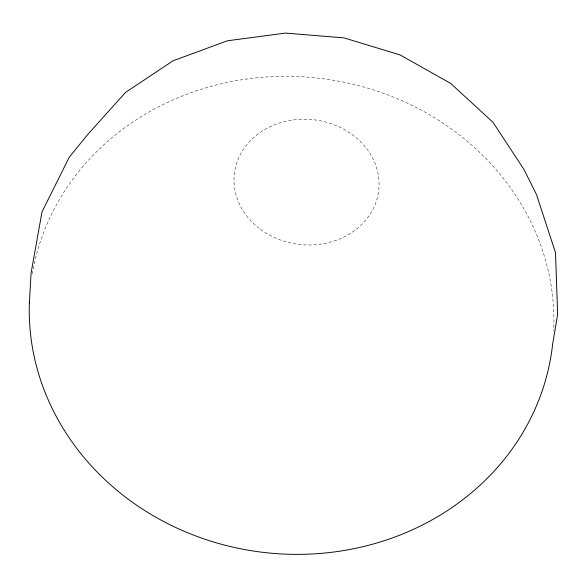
<?xml version="1.0" encoding="UTF-8"?>
<svg xmlns="http://www.w3.org/2000/svg" width="587" height="587" viewBox="0 0 587 587"><rect width="100%" height="100%" fill="white"/><g stroke="black" fill="none" stroke-linecap="round" stroke-linejoin="round"><path stroke-width="0.44" stroke-dasharray="2.94 2.2" d="M32.3 273.938A262.631 238.711 6.4 0 1 317.2 78.02A262.631 238.711 6.4 0 1 553.695 330.598M260.474 229.356A72.656 62.758 6.4 0 0 378.094 194.4A72.656 62.758 6.4 0 0 281.034 122.529A72.656 62.758 6.4 0 0 260.474 229.356"/><path stroke-width="0.88" d="M29.35 303.332L31.111 272.794L42.022 211.863L69.259 157.191L87.72 134.511L125.479 92.46L173.084 60.784L227.455 40.767L285.458 33.085L344.019 37.891L400.107 54.929L450.735 83.464L492.999 122.301L524.096 169.68L536.547 194.708L555.5 252.696L557.65 314.228L552.616 344.29A262.631 238.711 6.4 0 1 273.63 553.409A262.631 238.711 6.4 0 1 29.416 301.491"/></g></svg>
